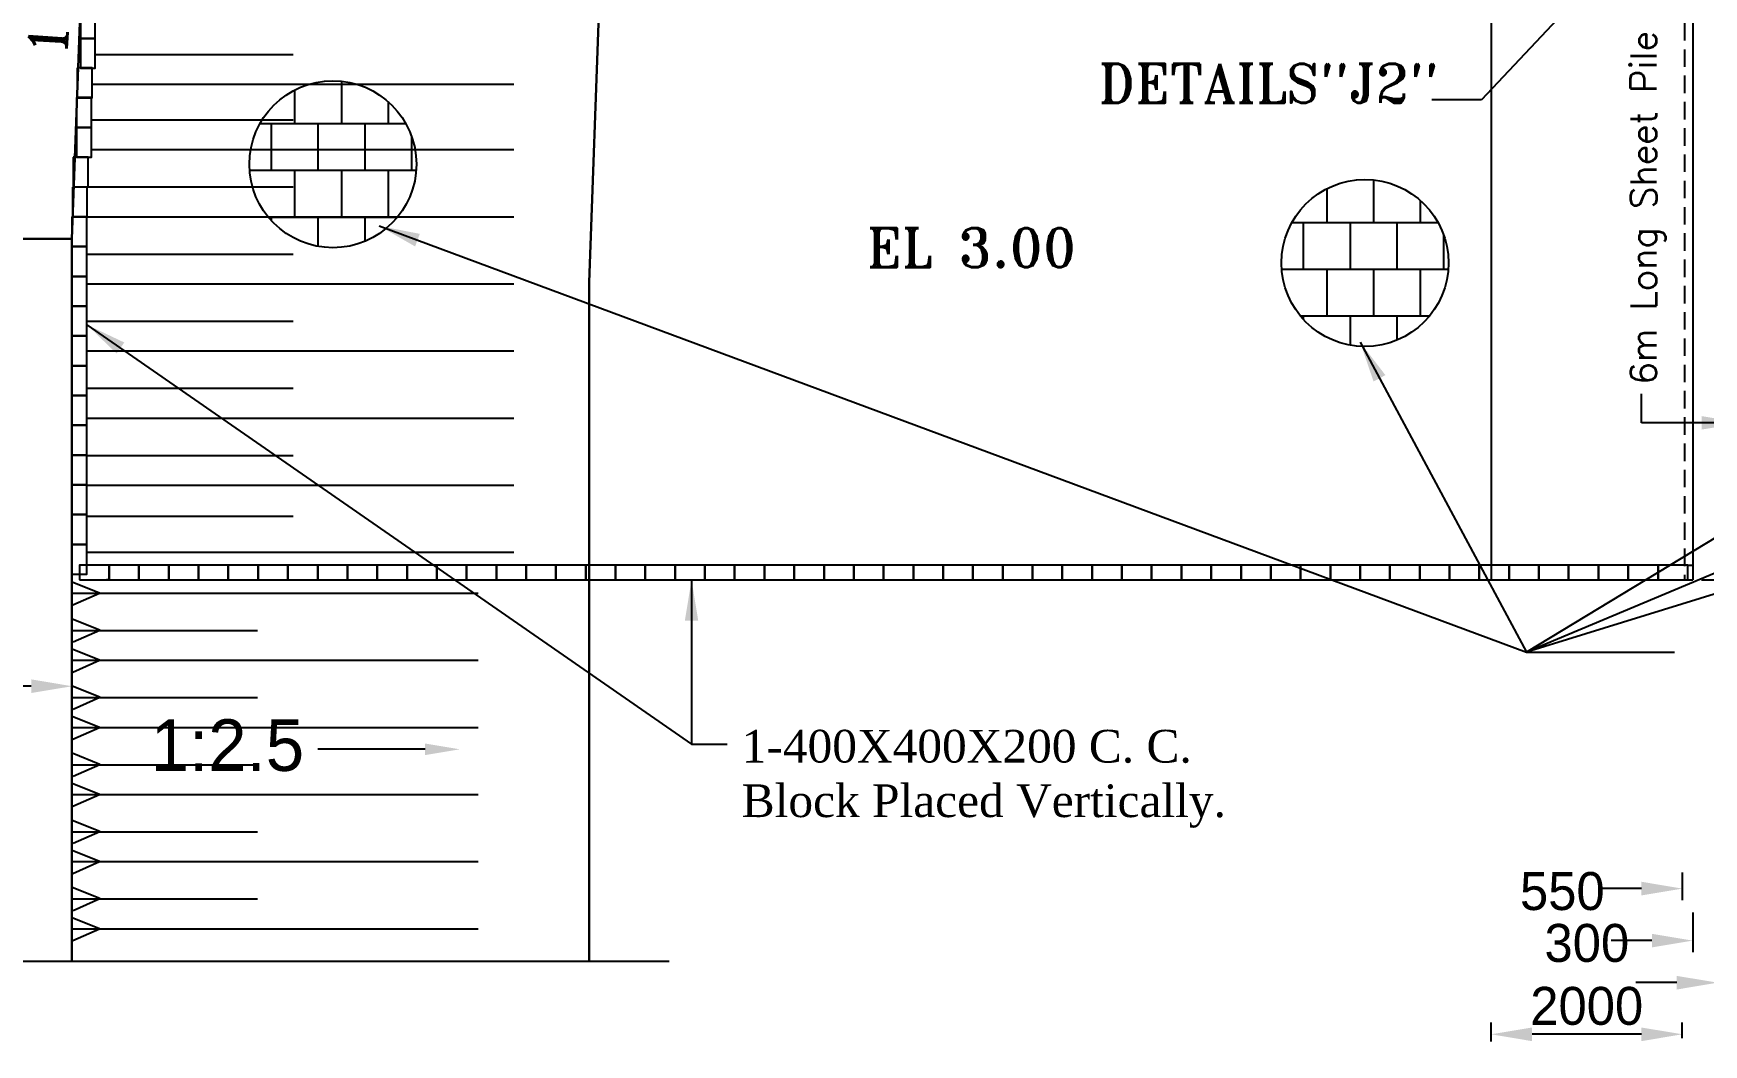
# Model space of a CAD drawing. Extents: x -1206532 to 786809, y -4288605 to 172932.
# Drawn here: x -800876 to -786576, y -4240486 to -4231828 of the extents above; entities that cross this region are included whole.
import ezdxf

# ---------------------------------------------------------------- set-up
doc = ezdxf.new("R2010")
doc.units = 0
doc.header["$LTSCALE"] = 300
doc.header["$MEASUREMENT"] = 0
doc.linetypes.add('DASHED', pattern=[0.75, 0.5, -0.25])
doc.layers.get('DEFPOINTS').update_dxf_attribs({"linetype": 'CONTINUOUS'})
doc.layers.add('LINE', color=7, linetype='CONTINUOUS')
doc.layers.add('Other line', color=7, linetype='CONTINUOUS', lineweight=15)
doc.styles.add('BIG', font='ROMANT.SHX')
doc.styles.add('SMALL', font='ROMANS.SHX')
doc.dimstyles.new('3', dxfattribs={"dimtxt": 225, "dimasz": 350, "dimexe": 100, "dimexo": 25, "dimgap": 9, "dimtad": 0, "dimdec": 0, "dimzin": 0, "dimdsep": 46, "dimtxsty": 'Standard', "dimcen": 0, "dimclrd": 5, "dimclre": 6, "dimclrt": 1, "dimadec": 0, "dimazin": 0, "dimtfac": 1, "dimtdec": 0, "dimtofl": 0, "dimtmove": 2, "dimatfit": 3, "dimfxl": 1, "dimtolj": 1, "dimtzin": 0, "dimarcsym": 0})

# ---------------------------------------------------------------- blocks, each defined once
blk = doc.blocks.new('*D544')
at = {"layer": 'DEFPOINTS', "color": 0, "lineweight": 30}
for p in [(-788395, -4240398), (-788395, -4240486), (-786759, -4240457)]:
    blk.add_point(p, dxfattribs=at)
at = {"layer": 'LINE', "color": 0, "lineweight": -2}
for p, q in [((-788395, -4240461), (-788395, -4240298)), ((-786759, -4240432), (-786759, -4240298)), ((-787109, -4240398), (-788045, -4240398))]:
    blk.add_line(p, q, dxfattribs=at)
at = {"layer": 'LINE', "color": 0, "lineweight": 30}
for points in [[(-788045, -4240340), (-788045, -4240457), (-788395, -4240398)], [(-787109, -4240340), (-787109, -4240457), (-786759, -4240398)]]:
    blk.add_solid(points, dxfattribs=at)
at = {"layer": 'LINE', "color": 0, "insert": (-787577, -4240157), "char_height": 325, "attachment_point": 5}
blk.add_mtext('\\A1;2000', dxfattribs=at)
blk = doc.blocks.new('*D545')
at = {"layer": 'DEFPOINTS', "color": 0, "lineweight": 30}
for p in [(-786669, -4239331), (-786457, -4239331), (-786669, -4239596)]:
    blk.add_point(p, dxfattribs=at)
at = {"layer": 'LINE', "color": 0, "lineweight": -2}
for p, q in [((-786669, -4239356), (-786669, -4239696)), ((-786457, -4239356), (-786457, -4239696)), ((-787019, -4239596), (-787369, -4239596)), ((-786107, -4239596), (-785757, -4239596))]:
    blk.add_line(p, q, dxfattribs=at)
at = {"layer": 'LINE', "color": 0, "lineweight": 30}
for points in [[(-787019, -4239538), (-787019, -4239654), (-786669, -4239596)], [(-786107, -4239538), (-786107, -4239654), (-786457, -4239596)]]:
    blk.add_solid(points, dxfattribs=at)
at = {"layer": 'LINE', "color": 0, "insert": (-787576, -4239618), "char_height": 325, "attachment_point": 5}
blk.add_mtext('\\A1;300', dxfattribs=at)
blk = doc.blocks.new('*D546')
at = {"layer": 'DEFPOINTS', "color": 0, "lineweight": 30}
for p in [(-786457, -4239897), (-785857, -4239897), (-786457, -4239956)]:
    blk.add_point(p, dxfattribs=at)
at = {"layer": 'LINE', "color": 0, "lineweight": -2}
for p, q in [((-786457, -4239922), (-786457, -4240056)), ((-785857, -4239922), (-785857, -4240056)), ((-786807, -4239956), (-787157, -4239956)), ((-785507, -4239956), (-785157, -4239956))]:
    blk.add_line(p, q, dxfattribs=at)
at = {"layer": 'LINE', "color": 0, "lineweight": 30}
for points in [[(-786807, -4239898), (-786807, -4240015), (-786457, -4239956)], [(-785507, -4239898), (-785507, -4240015), (-785857, -4239956)]]:
    blk.add_solid(points, dxfattribs=at)
at = {"layer": 'LINE', "color": 0, "insert": (-784794, -4239959), "char_height": 325, "attachment_point": 5}
blk.add_mtext('\\A1;1250', dxfattribs=at)
blk = doc.blocks.new('*D555')
at = {"layer": 'DEFPOINTS', "color": 0, "lineweight": 30}
for p in [(-786759, -4238989), (-786457, -4238989), (-786759, -4239151)]:
    blk.add_point(p, dxfattribs=at)
at = {"layer": 'LINE', "color": 0, "lineweight": -2}
for p, q in [((-786759, -4239014), (-786759, -4239251)), ((-786457, -4239014), (-786457, -4239251)), ((-787109, -4239151), (-787459, -4239151)), ((-786107, -4239151), (-785757, -4239151))]:
    blk.add_line(p, q, dxfattribs=at)
at = {"layer": 'LINE', "color": 0, "lineweight": 30}
for points in [[(-787109, -4239092), (-787109, -4239209), (-786759, -4239151)], [(-786107, -4239092), (-786107, -4239209), (-786457, -4239151)]]:
    blk.add_solid(points, dxfattribs=at)
at = {"layer": 'LINE', "color": 0, "insert": (-787786, -4239174), "char_height": 325, "attachment_point": 5}
blk.add_mtext('\\A1;550', dxfattribs=at)
blk = doc.blocks.new('*D715')
at = {"layer": 'DEFPOINTS', "color": 0, "lineweight": 30}
for p in [(-803577, -4237418), (-800544, -4237418), (-800544, -4237418)]:
    blk.add_point(p, dxfattribs=at)
at = {"layer": 'LINE', "color": 0, "lineweight": -2}
for p, q in [((-803577, -4237393), (-803577, -4237318)), ((-800544, -4237393), (-800544, -4237318)), ((-803227, -4237418), (-802584, -4237418)), ((-800894, -4237418), (-801537, -4237418))]:
    blk.add_line(p, q, dxfattribs=at)
at = {"layer": 'LINE', "color": 0, "lineweight": 30}
for points in [[(-803227, -4237359), (-803227, -4237476), (-803577, -4237418)], [(-800894, -4237359), (-800894, -4237476), (-800544, -4237418)]]:
    blk.add_solid(points, dxfattribs=at)
at = {"layer": 'LINE', "color": 0, "insert": (-802061, -4237418), "char_height": 325, "attachment_point": 5}
blk.add_mtext('\\A1;5000', dxfattribs=at)

msp = doc.modelspace()

# ---------------------------------------------------------------- hatches: boundary and pattern name
at = {"layer": 'LINE'}
h = msp.add_hatch(dxfattribs=at)
h.set_pattern_fill('AR-B88', color=0, scale=50, style=0)
h.set_pattern_definition([(180, (-796639.43, -4466600.85), (0, -400), []), (270, (-796639.43, -4466600.85), (200, -400), [400, -400])])
edge = h.paths.add_edge_path()
edge.add_arc((-798311.555, -4232948.463), 714.762, 0, 360)
h = msp.add_hatch(dxfattribs=at)
h.set_pattern_fill('AR-B88', color=0, scale=50, style=0)
h.set_pattern_definition([(180, (-787803.55, -4467446.4), (0, -400), []), (270, (-787803.55, -4467446.39), (200, -400), [400, -400])])
edge = h.paths.add_edge_path()
edge.add_arc((-789475.674, -4233794.004), 714.762, 0, 360)

# ---------------------------------------------------------------- linework, layer by layer
at = {"layer": 'LINE', "color": 0}
for p, q in [((-788394.571, -4230559.675), (-788394.571, -4236507.929)), ((-786669.339, -4230809.226), (-786669.339, -4236507.929)), ((-800345.544, -4232008.974), (-798650.531, -4232008.974)), ((-800373.586, -4232263.974), (-796762.736, -4232263.974)), ((-800378.588, -4232568.241), (-798650.531, -4232568.241)), ((-800378.588, -4232823.241), (-796762.736, -4232823.241)), ((-800406.739, -4233142.851), (-798650.531, -4233142.851)), ((-800413.995, -4233397.851), (-796762.736, -4233397.851)), ((-800417.956, -4233717.46), (-798650.531, -4233717.46)), ((-800417.956, -4233972.46), (-796762.736, -4233972.46)), ((-800417.956, -4234292.07), (-798650.531, -4234292.07)), ((-800417.956, -4234547.07), (-796762.736, -4234547.07)), ((-800417.956, -4234866.68), (-798650.531, -4234866.68)), ((-800417.956, -4235121.68), (-796762.736, -4235121.68)), ((-800417.956, -4235441.289), (-798650.531, -4235441.289)), ((-800417.956, -4235696.289), (-796762.736, -4235696.289)), ((-800417.956, -4235960.657), (-798650.531, -4235960.657)), ((-800417.956, -4236270.899), (-796762.736, -4236270.899)), ((-786711.839, -4236380.429), (-786669.339, -4236380.429)), ((-800226.839, -4236507.929), (-800249.713, -4236507.929)), ((-786711.839, -4236507.929), (-786669.339, -4236507.929)), ((-800545.22, -4236620.912), (-797068.933, -4236620.912)), ((-800310.129, -4236620.912), (-800544.421, -4236527.26)), ((-800538.612, -4236721.975), (-800310.129, -4236620.912)), ((-800545.22, -4236940.522), (-798956.728, -4236940.522)), ((-800307.551, -4236937.715), (-800544.421, -4236843.032)), ((-800536.034, -4237038.778), (-800307.551, -4236937.715)), ((-800545.22, -4237195.522), (-797068.933, -4237195.522)), ((-800310.129, -4237195.522), (-800544.421, -4237101.869)), ((-800538.612, -4237296.584), (-800310.129, -4237195.522)), ((-800545.22, -4237515.132), (-798956.728, -4237515.132)), ((-800307.551, -4237512.325), (-800544.421, -4237417.642)), ((-800536.034, -4237613.387), (-800307.551, -4237512.325)), ((-800545.22, -4237770.132), (-797068.933, -4237770.132)), ((-800310.129, -4237770.132), (-800544.421, -4237676.479)), ((-800538.612, -4237871.194), (-800310.129, -4237770.132)), ((-800545.22, -4238089.741), (-798956.728, -4238089.741)), ((-800307.551, -4238086.935), (-800544.421, -4237992.251)), ((-800536.034, -4238187.997), (-800307.551, -4238086.935)), ((-797521.557, -4237958.119), (-798441.847, -4237958.119)), ((-800545.22, -4238344.741), (-797068.933, -4238344.741)), ((-800310.129, -4238344.741), (-800544.421, -4238251.089)), ((-800538.612, -4238445.804), (-800310.129, -4238344.741)), ((-800545.22, -4238664.351), (-798956.728, -4238664.351)), ((-800307.551, -4238661.544), (-800544.421, -4238566.861)), ((-800536.034, -4238762.607), (-800307.551, -4238661.544)), ((-800545.22, -4238919.351), (-797068.933, -4238919.351)), ((-800310.129, -4238919.351), (-800544.421, -4238825.698)), ((-800538.612, -4239020.413), (-800310.129, -4238919.351)), ((-800545.22, -4239238.961), (-798956.728, -4239238.961)), ((-800307.551, -4239236.154), (-800544.421, -4239141.471)), ((-800536.034, -4239337.216), (-800307.551, -4239236.154)), ((-800545.22, -4239493.961), (-797068.933, -4239493.961)), ((-800310.129, -4239493.961), (-800544.421, -4239400.308)), ((-800538.612, -4239595.023), (-800310.129, -4239493.961))]:
    msp.add_line(p, q, dxfattribs=at)
at = {"layer": 'LINE', "color": 0, "linetype": 'DASHED'}
for p, q in [((-786738.921, -4230839.8), (-786738.921, -4236507.929)), ((-788394.571, -4236507.929), (-785861.839, -4236507.929))]:
    msp.add_line(p, q, dxfattribs=at)
at = {"layer": 'LINE', "color": 0}
for points in [[(-800473.044, -4231615.456), (-800473.044, -4231870.456), (-800345.544, -4231870.456), (-800345.544, -4231615.456), (-800473.044, -4231615.456)], [(-800473.044, -4231870.456), (-800473.044, -4232125.456), (-800345.544, -4232125.456), (-800345.544, -4231870.456), (-800473.044, -4231870.456)], [(-800501.086, -4232124.089), (-800501.086, -4232379.089), (-800373.586, -4232379.089), (-800373.586, -4232124.089), (-800501.086, -4232124.089)], [(-800506.088, -4232377.561), (-800506.088, -4232632.561), (-800378.588, -4232632.561), (-800378.588, -4232377.561), (-800506.088, -4232377.561)], [(-800506.088, -4232632.561), (-800506.088, -4232887.561), (-800378.588, -4232887.561), (-800378.588, -4232632.561), (-800506.088, -4232632.561)], [(-800534.239, -4232888.343), (-800534.239, -4233143.343), (-800406.739, -4233143.343), (-800406.739, -4232888.343), (-800534.239, -4232888.343)], [(-800541.495, -4233143.976), (-800541.495, -4233398.976), (-800413.995, -4233398.976), (-800413.995, -4233143.976), (-800541.495, -4233143.976)], [(-800545.456, -4233398.35), (-800545.456, -4233653.35), (-800417.956, -4233653.35), (-800417.956, -4233398.35), (-800545.456, -4233398.35)], [(-800545.456, -4233653.35), (-800545.456, -4233908.35), (-800417.956, -4233908.35), (-800417.956, -4233653.35), (-800545.456, -4233653.35)], [(-800545.456, -4233908.35), (-800545.456, -4234163.35), (-800417.956, -4234163.35), (-800417.956, -4233908.35), (-800545.456, -4233908.35)], [(-800545.456, -4234163.35), (-800545.456, -4234418.35), (-800417.956, -4234418.35), (-800417.956, -4234163.35), (-800545.456, -4234163.35)], [(-800545.456, -4234418.35), (-800545.456, -4234673.35), (-800417.956, -4234673.35), (-800417.956, -4234418.35), (-800545.456, -4234418.35)], [(-800545.456, -4234673.35), (-800545.456, -4234928.35), (-800417.956, -4234928.35), (-800417.956, -4234673.35), (-800545.456, -4234673.35)], [(-800545.456, -4234928.35), (-800545.456, -4235183.35), (-800417.956, -4235183.35), (-800417.956, -4234928.35), (-800545.456, -4234928.35)], [(-800545.456, -4235183.35), (-800545.456, -4235438.35), (-800417.956, -4235438.35), (-800417.956, -4235183.35), (-800545.456, -4235183.35)], [(-800545.456, -4235438.35), (-800545.456, -4235693.35), (-800417.956, -4235693.35), (-800417.956, -4235438.35), (-800545.456, -4235438.35)], [(-800545.456, -4235693.35), (-800545.456, -4235948.35), (-800417.956, -4235948.35), (-800417.956, -4235693.35), (-800545.456, -4235693.35)], [(-800545.456, -4235948.35), (-800545.456, -4236203.35), (-800417.956, -4236203.35), (-800417.956, -4235948.35), (-800545.456, -4235948.35)], [(-800545.456, -4236203.35), (-800545.456, -4236458.35), (-800417.956, -4236458.35), (-800417.956, -4236203.35), (-800545.456, -4236203.35)], [(-800481.839, -4236507.929), (-800226.839, -4236507.929), (-800226.839, -4236380.429), (-800481.839, -4236380.429), (-800481.839, -4236507.929)], [(-800226.839, -4236507.929), (-799971.839, -4236507.929), (-799971.839, -4236380.429), (-800226.839, -4236380.429), (-800226.839, -4236507.929)], [(-799971.839, -4236507.929), (-799716.839, -4236507.929), (-799716.839, -4236380.429), (-799971.839, -4236380.429), (-799971.839, -4236507.929)], [(-799716.839, -4236507.929), (-799461.839, -4236507.929), (-799461.839, -4236380.429), (-799716.839, -4236380.429), (-799716.839, -4236507.929)], [(-799461.839, -4236507.929), (-799206.839, -4236507.929), (-799206.839, -4236380.429), (-799461.839, -4236380.429), (-799461.839, -4236507.929)], [(-799206.839, -4236507.929), (-798951.839, -4236507.929), (-798951.839, -4236380.429), (-799206.839, -4236380.429), (-799206.839, -4236507.929)], [(-798951.839, -4236507.929), (-798696.839, -4236507.929), (-798696.839, -4236380.429), (-798951.839, -4236380.429), (-798951.839, -4236507.929)], [(-798696.839, -4236507.929), (-798441.839, -4236507.929), (-798441.839, -4236380.429), (-798696.839, -4236380.429), (-798696.839, -4236507.929)], [(-798441.839, -4236507.929), (-798186.839, -4236507.929), (-798186.839, -4236380.429), (-798441.839, -4236380.429), (-798441.839, -4236507.929)], [(-798186.839, -4236507.929), (-797931.839, -4236507.929), (-797931.839, -4236380.429), (-798186.839, -4236380.429), (-798186.839, -4236507.929)], [(-797931.839, -4236507.929), (-797676.839, -4236507.929), (-797676.839, -4236380.429), (-797931.839, -4236380.429), (-797931.839, -4236507.929)], [(-797676.839, -4236507.929), (-797421.839, -4236507.929), (-797421.839, -4236380.429), (-797676.839, -4236380.429), (-797676.839, -4236507.929)], [(-797421.839, -4236507.929), (-797166.839, -4236507.929), (-797166.839, -4236380.429), (-797421.839, -4236380.429), (-797421.839, -4236507.929)], [(-797166.839, -4236507.929), (-796911.839, -4236507.929), (-796911.839, -4236380.429), (-797166.839, -4236380.429), (-797166.839, -4236507.929)], [(-796911.839, -4236507.929), (-796656.839, -4236507.929), (-796656.839, -4236380.429), (-796911.839, -4236380.429), (-796911.839, -4236507.929)], [(-796656.839, -4236507.929), (-796401.839, -4236507.929), (-796401.839, -4236380.429), (-796656.839, -4236380.429), (-796656.839, -4236507.929)], [(-796401.839, -4236507.929), (-796146.839, -4236507.929), (-796146.839, -4236380.429), (-796401.839, -4236380.429), (-796401.839, -4236507.929)], [(-796146.839, -4236507.929), (-795891.839, -4236507.929), (-795891.839, -4236380.429), (-796146.839, -4236380.429), (-796146.839, -4236507.929)], [(-795891.839, -4236507.929), (-795636.839, -4236507.929), (-795636.839, -4236380.429), (-795891.839, -4236380.429), (-795891.839, -4236507.929)], [(-795636.839, -4236507.929), (-795381.839, -4236507.929), (-795381.839, -4236380.429), (-795636.839, -4236380.429), (-795636.839, -4236507.929)], [(-795381.839, -4236507.929), (-795126.839, -4236507.929), (-795126.839, -4236380.429), (-795381.839, -4236380.429), (-795381.839, -4236507.929)], [(-795126.839, -4236507.929), (-794871.839, -4236507.929), (-794871.839, -4236380.429), (-795126.839, -4236380.429), (-795126.839, -4236507.929)], [(-794871.839, -4236507.929), (-794616.839, -4236507.929), (-794616.839, -4236380.429), (-794871.839, -4236380.429), (-794871.839, -4236507.929)], [(-794616.839, -4236507.929), (-794361.839, -4236507.929), (-794361.839, -4236380.429), (-794616.839, -4236380.429), (-794616.839, -4236507.929)], [(-794361.839, -4236507.929), (-794106.839, -4236507.929), (-794106.839, -4236380.429), (-794361.839, -4236380.429), (-794361.839, -4236507.929)], [(-794106.839, -4236507.929), (-793851.839, -4236507.929), (-793851.839, -4236380.429), (-794106.839, -4236380.429), (-794106.839, -4236507.929)], [(-793851.839, -4236507.929), (-793596.839, -4236507.929), (-793596.839, -4236380.429), (-793851.839, -4236380.429), (-793851.839, -4236507.929)], [(-793596.839, -4236507.929), (-793341.839, -4236507.929), (-793341.839, -4236380.429), (-793596.839, -4236380.429), (-793596.839, -4236507.929)], [(-793341.839, -4236507.929), (-793086.839, -4236507.929), (-793086.839, -4236380.429), (-793341.839, -4236380.429), (-793341.839, -4236507.929)], [(-793086.839, -4236507.929), (-792831.839, -4236507.929), (-792831.839, -4236380.429), (-793086.839, -4236380.429), (-793086.839, -4236507.929)], [(-792831.839, -4236507.929), (-792576.839, -4236507.929), (-792576.839, -4236380.429), (-792831.839, -4236380.429), (-792831.839, -4236507.929)], [(-792576.839, -4236507.929), (-792321.839, -4236507.929), (-792321.839, -4236380.429), (-792576.839, -4236380.429), (-792576.839, -4236507.929)], [(-792321.839, -4236507.929), (-792066.839, -4236507.929), (-792066.839, -4236380.429), (-792321.839, -4236380.429), (-792321.839, -4236507.929)], [(-792066.839, -4236507.929), (-791811.839, -4236507.929), (-791811.839, -4236380.429), (-792066.839, -4236380.429), (-792066.839, -4236507.929)], [(-791811.839, -4236507.929), (-791556.839, -4236507.929), (-791556.839, -4236380.429), (-791811.839, -4236380.429), (-791811.839, -4236507.929)], [(-791556.839, -4236507.929), (-791301.839, -4236507.929), (-791301.839, -4236380.429), (-791556.839, -4236380.429), (-791556.839, -4236507.929)], [(-791301.839, -4236507.929), (-791046.839, -4236507.929), (-791046.839, -4236380.429), (-791301.839, -4236380.429), (-791301.839, -4236507.929)], [(-791046.839, -4236507.929), (-790791.839, -4236507.929), (-790791.839, -4236380.429), (-791046.839, -4236380.429), (-791046.839, -4236507.929)], [(-790791.839, -4236507.929), (-790536.839, -4236507.929), (-790536.839, -4236380.429), (-790791.839, -4236380.429), (-790791.839, -4236507.929)], [(-790536.839, -4236507.929), (-790281.839, -4236507.929), (-790281.839, -4236380.429), (-790536.839, -4236380.429), (-790536.839, -4236507.929)], [(-790281.839, -4236507.929), (-790026.839, -4236507.929), (-790026.839, -4236380.429), (-790281.839, -4236380.429), (-790281.839, -4236507.929)], [(-790026.839, -4236507.929), (-789771.839, -4236507.929), (-789771.839, -4236380.429), (-790026.839, -4236380.429), (-790026.839, -4236507.929)], [(-789771.839, -4236507.929), (-789516.839, -4236507.929), (-789516.839, -4236380.429), (-789771.839, -4236380.429), (-789771.839, -4236507.929)], [(-789516.839, -4236507.929), (-789261.839, -4236507.929), (-789261.839, -4236380.429), (-789516.839, -4236380.429), (-789516.839, -4236507.929)], [(-789261.839, -4236507.929), (-789006.839, -4236507.929), (-789006.839, -4236380.429), (-789261.839, -4236380.429), (-789261.839, -4236507.929)], [(-789006.839, -4236507.929), (-788751.839, -4236507.929), (-788751.839, -4236380.429), (-789006.839, -4236380.429), (-789006.839, -4236507.929)], [(-788751.839, -4236507.929), (-788496.839, -4236507.929), (-788496.839, -4236380.429), (-788751.839, -4236380.429), (-788751.839, -4236507.929)], [(-788496.839, -4236507.929), (-788241.839, -4236507.929), (-788241.839, -4236380.429), (-788496.839, -4236380.429), (-788496.839, -4236507.929)], [(-788241.839, -4236507.929), (-787986.839, -4236507.929), (-787986.839, -4236380.429), (-788241.839, -4236380.429), (-788241.839, -4236507.929)], [(-787986.839, -4236507.929), (-787731.839, -4236507.929), (-787731.839, -4236380.429), (-787986.839, -4236380.429), (-787986.839, -4236507.929)], [(-787731.839, -4236507.929), (-787476.839, -4236507.929), (-787476.839, -4236380.429), (-787731.839, -4236380.429), (-787731.839, -4236507.929)], [(-787476.839, -4236507.929), (-787221.839, -4236507.929), (-787221.839, -4236380.429), (-787476.839, -4236380.429), (-787476.839, -4236507.929)], [(-787221.839, -4236507.929), (-786966.839, -4236507.929), (-786966.839, -4236380.429), (-787221.839, -4236380.429), (-787221.839, -4236507.929)], [(-786966.839, -4236507.929), (-786711.839, -4236507.929), (-786711.839, -4236380.429), (-786966.839, -4236380.429), (-786966.839, -4236507.929)], [(-808646.064, -4239787.797), (-802408.728, -4239787.797), (-802408.728, -4240154.797), (-801775.728, -4239408.797), (-801775.728, -4239772.797), (-795432.777, -4239772.797)]]:
    msp.add_lwpolyline(points, dxfattribs=at)
for centre in [(-798311.555, -4232948.463), (-789475.674, -4233794.004)]:
    msp.add_circle(centre, 714.762, dxfattribs=at)
msp.add_solid([(-797521.557, -4238007.703), (-797521.557, -4237908.536), (-797224.057, -4237958.119)], dxfattribs=at)
at = {"layer": 'Other line', "color": 0, "lineweight": 30}
for p, q in [((-800545.22, -4233588.099), (-800377.213, -4228939.441)), ((-796118.156, -4233956.859), (-795950.149, -4229308.2)), ((-803575.457, -4233588.099), (-800545.22, -4233588.099)), ((-800545.22, -4233588.099), (-800545.22, -4239772.797)), ((-796118.156, -4233956.859), (-796118.156, -4239772.797))]:
    msp.add_line(p, q, dxfattribs=at)

# ---------------------------------------------------------------- texts
at = {"layer": 'LINE', "color": 0, "style": 'BIG'}
msp.add_text('1:100', height=331.5, rotation=86.4340318, dxfattribs=at).set_placement((-800597.417, -4232029.374))
msp.add_text('EL 3.00', height=331.5, dxfattribs=at).set_placement((-793739.46, -4233828.696))
at = {"layer": 'LINE', "color": 0}
msp.add_text('1:2.5', height=442, dxfattribs=at).set_placement((-799872.207, -4238143.146))
at = {"layer": 'LINE', "color": 0, "insert": (-787203.405, -4234835.945), "char_height": 225, "width": 4480.70213, "attachment_point": 1, "rotation": 90, "style": 'SMALL'}
msp.add_mtext('6m Long Sheet Pile', dxfattribs=at)
at = {"layer": 'LINE', "color": 0, "insert": (-788844, -4232090), "char_height": 331.5, "width": 3337.16575, "attachment_point": 3, "style": 'BIG'}
msp.add_mtext('DETAILS"J2"', dxfattribs=at)
at = {"layer": 'LINE', "color": 0, "lineweight": 25, "insert": (-794811.394, -4238630.483), "char_height": 280, "width": 4643.0976, "attachment_point": 7}
msp.add_mtext('{\\fTimes New Roman|b0|i0|c0|p18;1-400X400X200 C. C. Block Placed Vertically. }', dxfattribs=at)

# ---------------------------------------------------------------- dimensions: what is measured, and where the dimension line sits
at = {"layer": 'LINE', "color": 0}
dim = msp.add_linear_dim(base=(-800544.421, -4237417.642), p1=(-803577.062, -4237417.642), p2=(-800544.421, -4237417.642), text='5000', dimstyle='3', override={"dimtxt": 325, "dimclrd": 0, "dimclre": 0, "dimclrt": 0}, dxfattribs=at)
dim.commit()
dim.dimension.update_dxf_attribs({"geometry": '*D715', "text_midpoint": (-802060.742, -4237417.642)})
for base, p1, p2, text, picture, middle in [((-786758.528, -4239150.708), (-786456.839, -4238989.437), (-786758.528, -4238989.437), '550', '*D555', (-787786.206, -4239173.708)), ((-786669.339, -4239596.119), (-786456.839, -4239331.324), (-786669.339, -4239331.324), '300', '*D545', (-787575.662, -4239618.446)), ((-786456.839, -4239956.251), (-785856.944, -4239897.408), (-786456.839, -4239897.408), '1250', '*D546', (-784794.376, -4239959.005)), ((-788394.571, -4240398.171), (-786758.528, -4240457.015), (-788394.571, -4240486.436), '2000', '*D544', (-787576.55, -4240157))]:
    dim = msp.add_linear_dim(base=base, p1=p1, p2=p2, angle=180, text=text, dimstyle='3', override={"dimtxt": 325, "dimclrd": 0, "dimclre": 0, "dimclrt": 0}, dxfattribs=at)
    dim.commit()
    dim.dimension.update_dxf_attribs({"geometry": picture, "text_midpoint": middle, "dimtype": 160})

# ---------------------------------------------------------------- leaders
for points in [[(-787313.733, -4231158.269), (-788478.769, -4232397.718), (-788903, -4232397.718)], [(-797915.607, -4233476.544), (-788092.024, -4237127.662)], [(-800417.956, -4234322.489), (-795240.961, -4237913.81)], [(-789516.764, -4234472.988), (-788092.024, -4237127.662), (-786824.486, -4237127.662)], [(-784204.281, -4234766.845), (-788092.024, -4237127.662)], [(-780723.779, -4234845.699), (-788092.024, -4237127.662)], [(-786242.395, -4235162.734), (-787109.073, -4235162.734), (-787109.073, -4234914.018)], [(-785634.455, -4236094.029), (-788092.024, -4237127.662)], [(-795240.961, -4236507.929), (-795240.961, -4237913.81), (-794935.489, -4237913.81)]]:
    msp.add_leader(points, dimstyle='3', override={"dimtxt": 325, "dimclrd": 0, "dimclre": 0, "dimclrt": 0}, dxfattribs=at)

doc.saveas('drawing.dxf')
